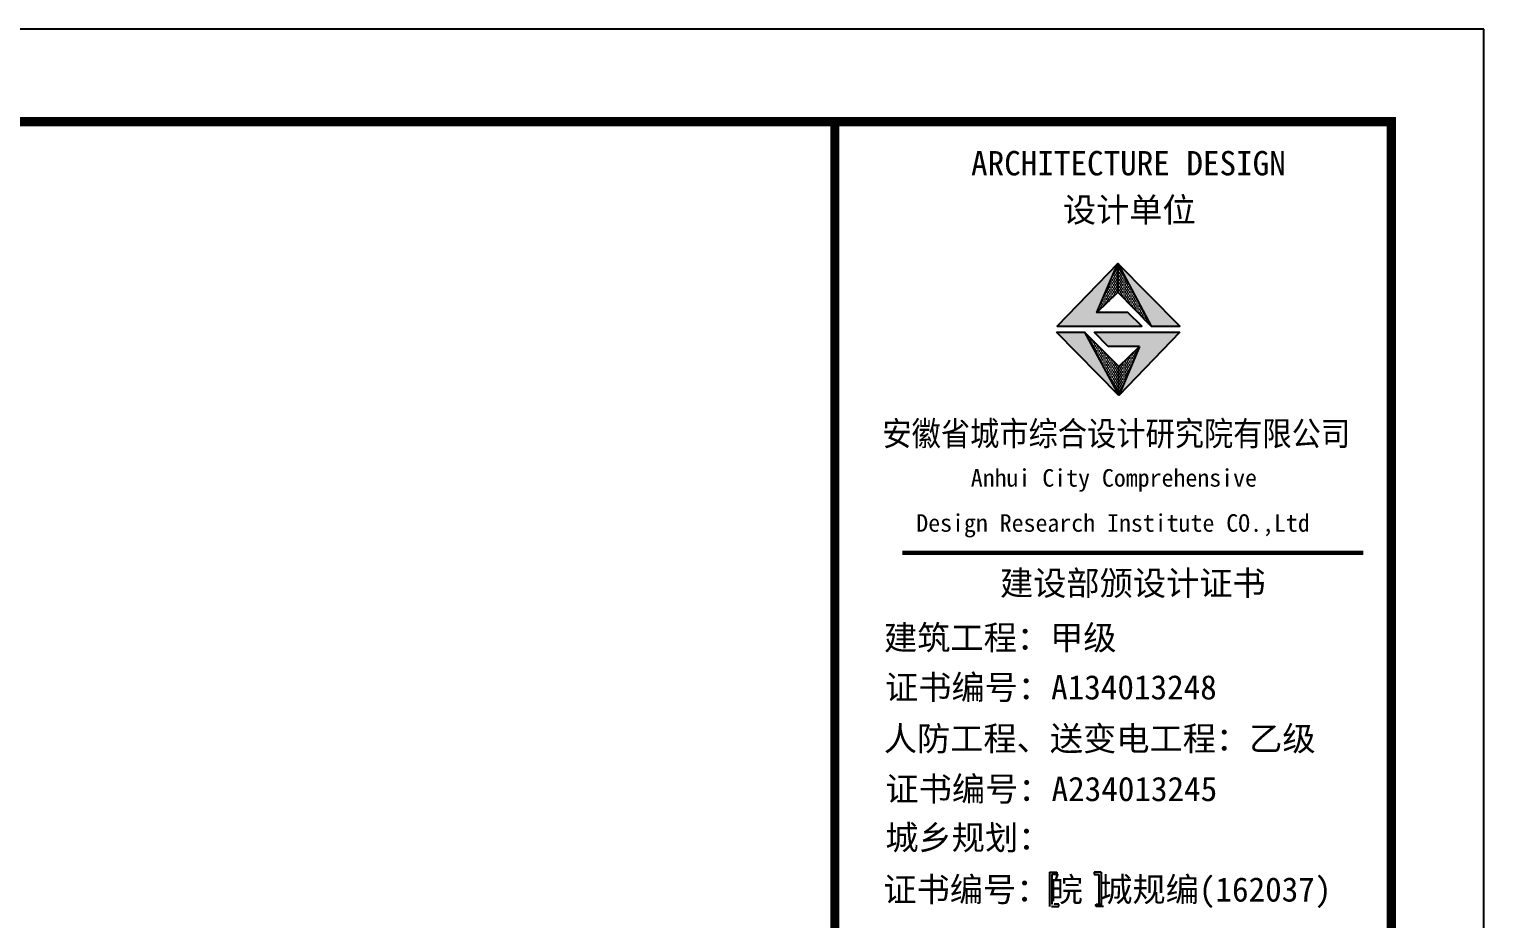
# Model space of a CAD drawing. Extents: x 19118 to 566552, y -1188739 to 92943.
# Drawn here: x 193723 to 210217, y -1004953 to -994862 of the extents above; entities that cross this region are included whole.
import ezdxf

# ---------------------------------------------------------------- set-up
doc = ezdxf.new("R2010")
doc.units = 0
doc.header["$LTSCALE"] = 1000
doc.header["$MEASUREMENT"] = 0
doc.layers.add('PUB_TITLE', color=4, linetype='CONTINUOUS')
doc.layers.add('图框', color=4, linetype='CONTINUOUS')
doc.styles.add('黑体', font='simhei.ttf', dxfattribs={"width": 0.6, "height": 4.3})

msp = doc.modelspace()

# ---------------------------------------------------------------- hatches: boundary and pattern name
at = {"layer": '图框'}
for color, points in [(1, [(205829.26, -998075.34), (206068.28, -997520.9), (205379.07, -998229.24), (206338.7, -998229.24), (206179.49, -998075.34)]), (1, [(206444.82, -998232.19), (206769.72, -998232.19), (206068.28, -997520.9)]), (1, [(205689.85, -998300.55), (205371.23, -998300.55), (206077.61, -999018.02)]), (1, [(205799.73, -998298.4), (205956.42, -998462.84), (206311.38, -998462.84), (206077.61, -999018.02), (206770.23, -998298.4)]), (4, [(205319.97, -1004449.49), (205373.82, -1004449.49), (205373.82, -1004422.58), (205348.97, -1004422.58), (205290.97, -1004422.58), (205290.97, -1004813.58), (205348.97, -1004813.58), (205373.82, -1004813.58), (205373.82, -1004786.68), (205319.97, -1004786.68)]), (4, [(205850.23, -1004786.68), (205796.38, -1004786.68), (205796.38, -1004813.58), (205821.23, -1004813.58), (205879.23, -1004813.58), (205879.23, -1004422.58), (205821.23, -1004422.58), (205796.38, -1004422.58), (205796.38, -1004449.49), (205850.23, -1004449.49)])]:
    msp.add_hatch(color=color, dxfattribs=at).paths.add_polyline_path(points)
h = msp.add_hatch(dxfattribs=at)
h.set_pattern_fill('DOTS', color=256, scale=315, style=0)
h.set_pattern_definition([(0, (-2187262.68, -93418.573), (9.84375, 19.6875), [0, -19.6875])])
h.paths.add_polyline_path([(206077.61, -999018.02), (206077.61, -998687.33), (205689.85, -998300.55)])
h.paths.add_polyline_path([(206311.38, -998462.84), (206077.61, -998687.33), (206077.61, -999018.02)])
h.paths.add_polyline_path([(206068.28, -997520.9), (206068.28, -997846.96), (206444.82, -998232.19)])
h.paths.add_polyline_path([(206068.28, -997846.96), (206068.28, -997520.9), (205829.26, -998075.34)])

# ---------------------------------------------------------------- linework, layer by layer
at = {"layer": 'PUB_TITLE'}
msp.add_lwpolyline([(77811.65, -1057232.25), (210216.65, -1057232.25), (210216.65, -994862.25), (77811.65, -994862.25)], close=True, dxfattribs=at)
at = {"layer": 'PUB_TITLE', "const_width": 105}
msp.add_lwpolyline([(80436.65, -1056182.25), (209166.65, -1056182.25), (209166.65, -995912.25), (80436.65, -995912.25)], close=True, dxfattribs=at)
at = {"layer": '图框'}
for p, q in [((205829.26, -998075.34), (206068.28, -997520.9)), ((206068.28, -997520.9), (206444.82, -998232.19)), ((206077.61, -999018.02), (205371.23, -998300.55)), ((205371.23, -998300.55), (205689.85, -998300.55)), ((206077.61, -999018.02), (205371.23, -998300.55)), ((205371.23, -998300.55), (205689.85, -998300.55)), ((205371.23, -998300.55), (205689.85, -998300.55)), ((206077.61, -998687.33), (205689.85, -998300.55)), ((205799.73, -998298.4), (206770.23, -998298.4)), ((205956.42, -998462.84), (205799.73, -998298.4)), ((206770.23, -998298.4), (206077.61, -999018.02)), ((206311.38, -998462.84), (205956.42, -998462.84)), ((206077.61, -998687.33), (206311.38, -998462.84)), ((206311.38, -998462.84), (206077.61, -999018.02)), ((206077.61, -999018.02), (206077.61, -998687.33)), ((206077.61, -999018.02), (206077.61, -998687.33)), ((206077.61, -999018.02), (206077.61, -998687.33))]:
    msp.add_line(p, q, dxfattribs=at)
at = {"layer": '图框', "color": 1}
for p, q in [((206077.61, -999018.02), (205371.23, -998300.55)), ((205689.85, -998300.55), (206077.61, -999018.02))]:
    msp.add_line(p, q, dxfattribs=at)
at = {"layer": '图框', "color": 4}
for p, q in [((205290.97, -1004422.58), (205348.97, -1004422.58)), ((205290.97, -1004422.58), (205290.97, -1004813.58)), ((205348.97, -1004422.58), (205373.82, -1004422.58)), ((205373.82, -1004422.58), (205373.82, -1004449.49)), ((205821.23, -1004422.58), (205796.38, -1004422.58)), ((205796.38, -1004422.58), (205796.38, -1004449.49)), ((205879.23, -1004422.58), (205821.23, -1004422.58)), ((205879.23, -1004422.58), (205879.23, -1004813.58)), ((205373.82, -1004449.49), (205319.97, -1004449.49)), ((205319.97, -1004449.49), (205319.97, -1004786.68)), ((205796.38, -1004449.49), (205850.23, -1004449.49)), ((205850.23, -1004449.49), (205850.23, -1004786.68)), ((205315.09, -1004813.58), (205373.09, -1004813.58)), ((205397.94, -1004786.68), (205344.09, -1004786.68)), ((205373.09, -1004813.58), (205397.94, -1004813.58)), ((205397.94, -1004813.58), (205397.94, -1004786.68)), ((205820.5, -1004813.58), (205820.5, -1004786.68)), ((205820.5, -1004786.68), (205874.35, -1004786.68)), ((205845.35, -1004813.58), (205820.5, -1004813.58)), ((205903.35, -1004813.58), (205845.35, -1004813.58))]:
    msp.add_line(p, q, dxfattribs=at)
at = {"layer": '图框', "color": 4, "const_width": 103.52}
msp.add_lwpolyline([(202856.96, -995912.25), (209166.65, -995912.25), (209166.65, -1056182.25), (202856.96, -1056182.25)], close=True, dxfattribs=at)
at = {"layer": '图框'}
for points in [[(206179.49, -998075.34), (205829.26, -998075.34), (206068.28, -997846.96), (206444.82, -998232.19), (206769.72, -998232.19), (206068.28, -997520.9), (205379.07, -998229.24), (206338.7, -998229.24), (206179.49, -998075.34)], [(206068.28, -997520.9), (206068.28, -997846.96)]]:
    msp.add_lwpolyline(points, dxfattribs=at)
at = {"layer": '图框', "color": 4, "const_width": 52.29}
msp.add_lwpolyline([(203622.11, -1000801.04), (208851.11, -1000801.04)], dxfattribs=at)

# ---------------------------------------------------------------- texts
at = {"layer": '图框', "color": 4, "style": '黑体'}
for s, height, p in [('ARCHITECTURE DESIGN', 276.0912, (204402.28, -996520.96)), ('设计单位', 276.091, (205443.17, -997049.75)), ('Anhui City Comprehensive ', 198.702, (204399.49, -1000050.84)), (' Design Research Institute CO.,Ltd', 198.702, (203646.26, -1000562.17)), ('建设部颁设计证书', 276.091, (204730.39, -1001282.62)), (' 建筑工程：甲级', 276.091, (203227.54, -1001901.32)), ('证书编号：A134013248', 276.0912, (203427.27, -1002463.93)), ('人防工程、送变电工程：乙级', 276.0912, (203412.76, -1003045.33)), ('证书编号：A234013245', 276.0912, (203432.29, -1003616.69)), ('城乡规划：', 276.091, (203430.27, -1004168.27)), ('证书编号：皖 城规编(162037)', 276.0912, (203408.17, -1004756.41))]:
    msp.add_text(s, height=height, dxfattribs=at).set_placement(p)
at = {"layer": '图框', "color": 4, "style": '黑体', "width": 0.88}
msp.add_text('安徽省城市综合设计研究院有限公司', height=276.0912, dxfattribs=at).set_placement((203397.62, -999586.79))

doc.saveas('drawing.dxf')
